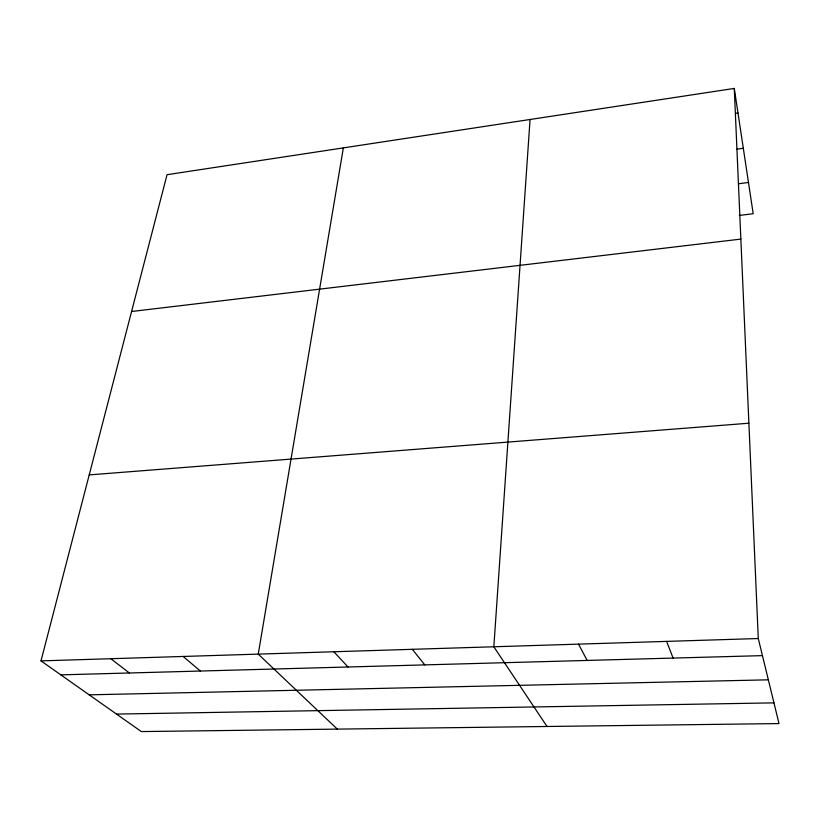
<?xml version="1.0" encoding="UTF-8"?>
<svg xmlns="http://www.w3.org/2000/svg" width="820" height="820" viewBox="0 0 820 820"><rect width="100%" height="100%" fill="white"/><g stroke="black" fill="none" stroke-linecap="round" stroke-linejoin="round"><path stroke-width="1.23" d="M530.058 119.484L493.835 646.775L547.032 726.489M343.354 147.877L258.249 654.124L337.327 729.123M734.279 88.427L758.285 638.534L779 723.578L141.337 731.573L41 660.889L167.044 174.701L734.279 88.427L753.191 213.723L739.302 215.445M735.489 113.344L737.99 112.975M737.006 149.148L743.309 148.266M738.492 183.772L748.476 182.46M131.579 311.497L740.86 239.091M89.216 474.903L748.896 423.212M41 660.889L758.285 638.534M60.823 674.86L762.446 655.631M89.195 694.837L768.34 679.831M116.501 714.087L773.957 702.863M110.802 658.716L129.365 672.984M183.167 656.461L200.357 671.037M333.863 651.767L348.008 666.988M412.337 649.317L424.791 664.887M578.52 644.141L587.161 660.428M666.609 641.394L673.097 658.081"/></g></svg>
